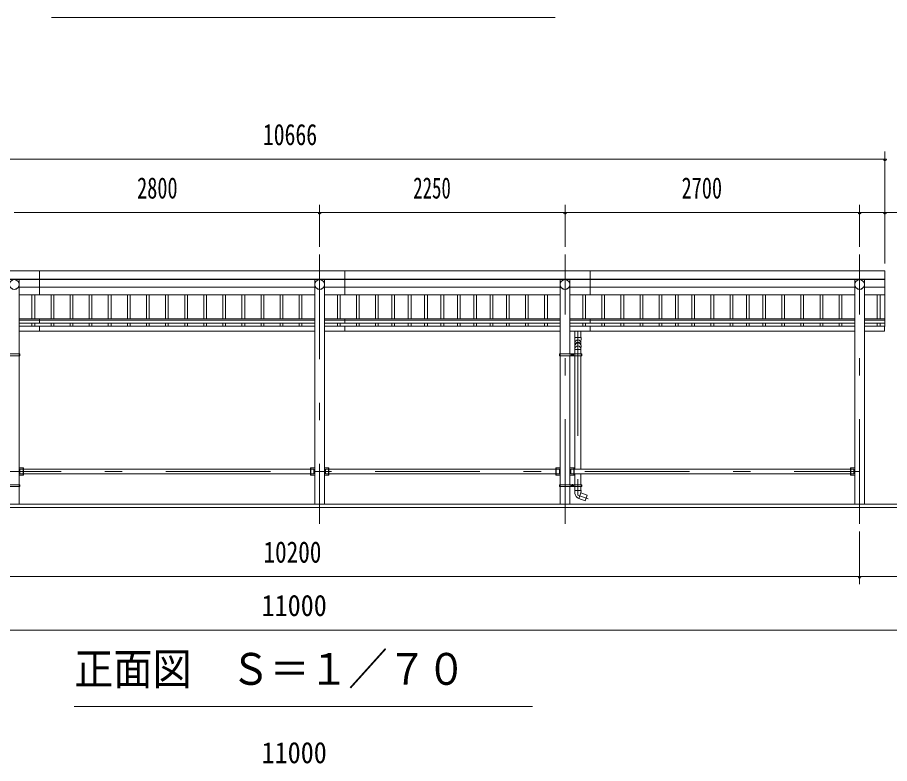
# Model space of a CAD drawing. Units: millimetres, scale not verified, with parts at other scales. Extents: x -32711 to 32716, y -14700 to 14700.
# Drawn here: x -3435 to 4560, y 778 to 7623 of the extents above; entities that cross this region are included whole.
import ezdxf
from ezdxf.enums import TextEntityAlignment as Align

# ---------------------------------------------------------------- set-up
doc = ezdxf.new("R2010")
doc.units = ezdxf.units.MM
doc.header["$LTSCALE"] = 80
doc.linetypes.add('USER3', pattern=[24, 12, -5, 2, -5])
for name, color, linetype, lineweight in [('0-2_1-07BOLD', 7, 'Continuous', 18), ('0-3_1-27CENTER', 3, 'USER3', 18), ('0-4_1-47THIN', 4, 'Continuous', 18), ('0-5_1-57DIM', 3, 'Continuous', 18)]:
    doc.layers.add(name, color=color, linetype=linetype, lineweight=lineweight)
doc.styles.add('ＭＳ ゴシック', font='')
doc.styles.get('ＭＳ ゴシック').set_extended_font_data('MS Gothic')

msp = doc.modelspace()

# ---------------------------------------------------------------- linework, layer by layer
at = {"layer": '0-2_1-07BOLD'}
for p, q in [((-3234.55, 5296.54), (-3234.55, 5078.35)), ((-434.55, 5078.35), (-434.55, 5296.54)), ((1815.45, 5078.35), (1815.45, 5296.54)), ((-6147.55, 5221.4), (4518.45, 5221.4)), ((4518.46, 5217.32), (-6147.55, 5217.32)), ((-3420, 5217.32), (-3420, 4535.54)), ((-709.1, 3157.54), (-709.1, 5217.32)), ((-620, 5217.32), (-620, 3157.54)), ((1540.9, 4535.54), (1540.9, 5217.32)), ((1630, 5217.32), (1630, 4535.54)), ((4240.9, 3157.54), (4240.9, 5217.32)), ((4330, 5217.32), (4330, 3157.54)), ((-709.1, 5147.84), (-3420, 5147.84)), ((1540.9, 5147.84), (-620, 5147.84)), ((4240.9, 5147.84), (1630, 5147.84)), ((4330, 5147.84), (4518.45, 5147.84)), ((-3420, 5078.35), (-709.1, 5078.35)), ((-620, 5078.35), (1540.9, 5078.35)), ((1630, 5078.35), (4240.9, 5078.35)), ((4518.45, 5078.35), (4330, 5078.35)), ((-709.1, 4856.73), (-3420, 4856.73)), ((-3420, 4846.3), (-709.1, 4846.3)), ((-709.1, 4816.69), (-3420, 4816.69)), ((-3234.55, 4856.73), (-3234.55, 4816.69)), ((1540.9, 4856.73), (-620, 4856.73)), ((-620, 4846.3), (1540.9, 4846.3)), ((1540.9, 4816.69), (-620, 4816.69)), ((-434.55, 4816.69), (-434.55, 4856.73)), ((4240.9, 4856.73), (1630, 4856.73)), ((1630, 4846.3), (4240.9, 4846.3)), ((4240.9, 4816.69), (1630, 4816.69)), ((1815.45, 4816.69), (1815.45, 4856.73)), ((4518.45, 4856.73), (4330, 4856.73)), ((4330, 4846.3), (4518.45, 4846.3)), ((4518.45, 4816.69), (4330, 4816.69)), ((-3420, 4790.36), (-709.1, 4790.36)), ((-709.1, 4745.36), (-3420, 4745.36)), ((-3234.55, 4790.36), (-3234.55, 4745.36)), ((-620, 4790.36), (1540.9, 4790.36)), ((1540.9, 4745.36), (-620, 4745.36)), ((-434.55, 4745.36), (-434.55, 4790.36)), ((1630, 4790.36), (4240.9, 4790.36)), ((4240.9, 4745.36), (1630, 4745.36)), ((1675.96, 4745.36), (1675.96, 4685.74)), ((1730.96, 4685.74), (1730.96, 4745.36)), ((1815.45, 4745.36), (1815.45, 4790.36)), ((4330, 4790.36), (4513.45, 4790.36)), ((1675.96, 4576.09), (1730.96, 4576.09)), ((-3420.01, 4519.54), (-3420.01, 3335.54)), ((-3420, 3386.14), (-3420, 4517.54)), ((-3418.41, 4535.54), (-3418.41, 4519.54)), ((-3412.31, 4527.54), (-3418.41, 4527.54)), ((1539.31, 4527.54), (1533.21, 4527.54)), ((1539.31, 4519.54), (1539.31, 4535.54)), ((1540.9, 3386.14), (1540.9, 4517.54)), ((1540.91, 4519.54), (1540.91, 3335.54)), ((1630, 3386.14), (1630, 4517.54)), ((1630.01, 4519.54), (1630.01, 3335.54)), ((1631.61, 4535.54), (1631.61, 4519.54)), ((1674.36, 4535.54), (1674.36, 4519.54)), ((1675.96, 4519.54), (1675.96, 3478.89)), ((1730.97, 3478.89), (1730.97, 4519.54)), ((1732.57, 4519.54), (1732.57, 4535.54)), ((1738.66, 4527.54), (1732.57, 4527.54)), ((-3412.05, 3478.89), (-3412.05, 3436.19)), ((-3383.21, 3424.54), (-3383.21, 3490.54)), ((-3383.2, 3490.54), (-3383.2, 3424.54)), ((-3380.01, 3424.54), (-3380.01, 3490.54)), ((-3380, 3478.89), (-749.1, 3478.89)), ((-745.9, 3424.54), (-745.9, 3490.54)), ((-580, 3490.54), (-620, 3490.54)), ((-583.2, 3424.54), (-583.2, 3490.54)), ((-580, 3490.54), (-580, 3424.54)), ((-580, 3478.89), (1500.9, 3478.89)), ((1500.91, 3424.54), (1500.91, 3490.54)), ((1504.1, 3490.54), (1504.1, 3424.54)), ((1504.1, 3478.89), (1532.96, 3478.89)), ((1504.11, 3424.54), (1504.11, 3490.54)), ((1532.95, 3478.89), (1532.95, 3436.19)), ((1532.96, 3478.89), (1532.96, 3436.19)), ((1630, 3490.54), (1670.01, 3490.54)), ((1637.96, 3436.19), (1637.96, 3478.89)), ((1666.8, 3424.54), (1666.8, 3490.54)), ((1666.81, 3490.54), (1666.81, 3424.54)), ((1670, 3490.54), (1670, 3424.54)), ((1670, 3478.89), (4200.9, 3478.89)), ((1670.01, 3490.54), (1670.01, 3424.54)), ((4204.1, 3424.54), (4204.1, 3490.54)), ((-3420, 3335.54), (-3420, 3370.14)), ((-3383.2, 3436.19), (-3412.06, 3436.19)), ((-749.1, 3436.19), (-3380, 3436.19)), ((-717.05, 3436.19), (-745.9, 3436.19)), ((-580, 3424.54), (-620, 3424.54)), ((1500.9, 3436.19), (-580, 3436.19)), ((1532.96, 3436.19), (1504.1, 3436.19)), ((1540.9, 3335.54), (1540.9, 3370.14)), ((1670.01, 3424.54), (1630, 3424.54)), ((1630, 3335.54), (1630, 3370.14)), ((4200.9, 3436.19), (1670, 3436.19)), ((1675.96, 3436.19), (1675.96, 3335.54)), ((1730.97, 3335.54), (1730.97, 3436.19)), ((-3420.01, 3319.54), (-3420.01, 3157.54)), ((-3420, 3157.54), (-3420, 3319.54)), ((-3418.41, 3319.54), (-3418.41, 3335.54)), ((-3418.41, 3327.54), (-3412.31, 3327.54)), ((1533.21, 3327.54), (1539.31, 3327.54)), ((1539.31, 3319.54), (1539.31, 3335.54)), ((1540.9, 3319.54), (1540.9, 3157.54)), ((1540.91, 3157.54), (1540.91, 3319.54)), ((1630, 3319.54), (1630, 3157.54)), ((1630.01, 3157.54), (1630.01, 3319.54)), ((1631.61, 3335.54), (1631.61, 3319.54)), ((1674.36, 3335.54), (1674.36, 3319.54)), ((1674.46, 3282.63), (1732.46, 3282.63)), ((1674.46, 3282.63), (1676.22, 3256.84)), ((1675.96, 3319.54), (1675.96, 3282.63)), ((1730.97, 3282.63), (1730.97, 3319.54)), ((1732.57, 3319.54), (1732.57, 3335.54)), ((1732.57, 3327.54), (1738.66, 3327.54)), ((1712.15, 3208.95), (1730.96, 3260.63)), ((-6464.54, 3127.54), (4835.45, 3127.54))]:
    msp.add_line(p, q, dxfattribs=at)
for points in [[(-6147.55, 4787.78), (-6147.55, 5296.54), (4518.45, 5296.54)], [(4518.45, 5296.54), (4518.45, 4787.78), (4513.45, 4787.78)], [(4513.45, 4790.36), (4513.45, 4745.36), (4330, 4745.36)], [(1673.96, 4685.74), (1675.96, 4636.07), (1675.96, 4617.97)], [(1730.96, 4617.98), (1730.96, 4636.07), (1732.96, 4685.74), (1673.96, 4685.74)], [(1673.97, 4609), (1675.96, 4583.03), (1675.96, 4535.54)], [(1730.96, 4535.54), (1730.96, 4583.03), (1732.96, 4608.87)], [(-3420.01, 3424.54), (-3380, 3424.54), (-3380, 3490.54), (-3420.01, 3490.54)], [(-3412.06, 3436.19), (-3412.06, 3478.89), (-3383.2, 3478.89)], [(-709.1, 3490.54), (-749.1, 3490.54), (-749.1, 3424.54), (-709.1, 3424.54)], [(-745.9, 3478.89), (-717.05, 3478.89), (-717.05, 3436.19)], [(-583.2, 3436.19), (-612.05, 3436.19), (-612.05, 3478.89), (-583.2, 3478.89)], [(1540.91, 3424.54), (1500.9, 3424.54), (1500.9, 3490.54), (1540.91, 3490.54)], [(1666.81, 3436.19), (1637.95, 3436.19), (1637.95, 3478.89), (1666.81, 3478.89)], [(4240.9, 3490.54), (4200.9, 3490.54), (4200.9, 3424.54), (4240.9, 3424.54)], [(4204.1, 3478.89), (4232.95, 3478.89), (4232.95, 3436.19), (4204.1, 3436.19)], [(1732.46, 3282.63), (1730.96, 3260.63), (1787.34, 3240.11), (1768.53, 3188.43), (1712.43, 3208.85)], [(4685.45, 3157.54), (-6314.55, 3157.54), (-6314.55, 3127.54)]]:
    msp.add_lwpolyline(points, dxfattribs=at)
for points in [[(-3412.31, 4519.54), (-3617.76, 4519.54), (-3617.76, 4535.54), (-3412.31, 4535.54)], [(1738.66, 4535.54), (1738.66, 4519.54), (1533.21, 4519.54), (1533.21, 4535.54)], [(1647.99, 4524.65), (1647.99, 4530.42), (1652.99, 4533.31), (1657.99, 4530.42), (1657.99, 4524.65), (1652.99, 4521.77)], [(-3617.76, 3335.54), (-3412.31, 3335.54), (-3412.31, 3319.54), (-3617.76, 3319.54)], [(1533.21, 3335.54), (1533.21, 3319.54), (1738.66, 3319.54), (1738.66, 3335.54)], [(1647.99, 3324.65), (1647.99, 3330.43), (1652.99, 3333.31), (1657.99, 3330.43), (1657.99, 3324.65), (1652.99, 3321.77)]]:
    msp.add_lwpolyline(points, close=True, dxfattribs=at)
for centre, radius in [((-3464.55, 5172.78), 44.55), ((-664.55, 5172.78), 44.55), ((1585.45, 5172.78), 44.55), ((4285.45, 5172.78), 44.55), ((1652.99, 4527.54), 6.25), ((1652.99, 4527.54), 4.9), ((1652.99, 3327.54), 6.25), ((1652.99, 3327.54), 4.9)]:
    msp.add_circle(centre, radius, dxfattribs=at)
for centre, radius, start, end in [((-3464.55, 5172.09), 44.55, 180, 0), ((-664.55, 5172.09), 44.55, 180, 0), ((1585.45, 5172.09), 44.55, 180, 0), ((4285.45, 5172.09), 44.55, 180, 0), ((1703.46, 4636.37), 27.55, 3.55867, 176.44133), ((1703.46, 4615.67), 27.55, 3.55867, 176.44133), ((1703.46, 4607.16), 29.55, 3.56303, 176.43697), ((1703.46, 4582.05), 27.55, 3.55867, 176.44133), ((1731.09, 3260.59), 55, 183.90576, 250.16731)]:
    msp.add_arc(centre, radius, start, end, dxfattribs=at)
at = {"layer": '0-3_1-27CENTER'}
for p, q in [((-664.55, 5447.54), (-664.55, 2977.54)), ((1585.45, 2977.54), (1585.45, 5447.54)), ((4285.45, 2977.54), (4285.45, 5447.54)), ((1703.46, 4745.36), (1703.46, 3241.38)), ((1665.49, 4527.54), (1640.49, 4527.54)), ((1652.99, 4540.04), (1652.99, 4515.04)), ((-5914.55, 3457.54), (4285.45, 3457.54)), ((1640.49, 3327.54), (1665.49, 3327.54)), ((1652.99, 3315.04), (1652.99, 3340.04)), ((1703.45, 3241.38), (1796.72, 3207.43))]:
    msp.add_line(p, q, dxfattribs=at)
at = {"layer": '0-4_1-47THIN'}
for p, q in [((-3302.04, 4856.73), (-3302.04, 5078.35)), ((-3277.04, 5078.35), (-3277.04, 4856.73)), ((-3127.05, 5078.35), (-3127.05, 4856.73)), ((-3102.05, 4856.73), (-3102.05, 5078.35)), ((-2952.05, 4856.73), (-2952.05, 5078.35)), ((-2927.05, 5078.35), (-2927.05, 4856.73)), ((-2777.05, 5078.35), (-2777.05, 4856.73)), ((-2752.04, 4856.73), (-2752.04, 5078.35)), ((-2602.05, 4856.73), (-2602.05, 5078.35)), ((-2577.04, 5078.35), (-2577.04, 4856.73)), ((-2427.05, 5078.35), (-2427.05, 4856.73)), ((-2402.04, 4856.73), (-2402.04, 5078.35)), ((-2252.04, 4856.73), (-2252.04, 5078.35)), ((-2227.05, 5078.35), (-2227.05, 4856.73)), ((-2077.05, 5078.35), (-2077.05, 4856.73)), ((-2052.05, 4856.73), (-2052.05, 5078.35)), ((-1902.05, 4856.73), (-1902.05, 5078.35)), ((-1877.05, 5078.35), (-1877.05, 4856.73)), ((-1727.05, 5078.35), (-1727.05, 4856.73)), ((-1702.05, 4856.73), (-1702.05, 5078.35)), ((-1552.05, 4856.73), (-1552.05, 5078.35)), ((-1527.05, 5078.35), (-1527.05, 4856.73)), ((-1377.05, 5078.35), (-1377.05, 4856.73)), ((-1352.04, 4856.73), (-1352.04, 5078.35)), ((-1202.05, 4856.73), (-1202.05, 5078.35)), ((-1177.04, 5078.35), (-1177.04, 4856.73)), ((-1027.05, 5078.35), (-1027.05, 4856.73)), ((-1002.04, 4856.73), (-1002.04, 5078.35)), ((-852.05, 4856.73), (-852.05, 5078.35)), ((-827.04, 5078.35), (-827.04, 4856.73)), ((-502.04, 5078.35), (-502.04, 4856.73)), ((-477.05, 4856.73), (-477.05, 5078.35)), ((-327.05, 4856.73), (-327.05, 5078.35)), ((-302.04, 5078.35), (-302.04, 4856.73)), ((-152.04, 5078.35), (-152.04, 4856.73)), ((-127.04, 4856.73), (-127.04, 5078.35)), ((-2.05, 4856.73), (-2.05, 5078.35)), ((22.95, 5078.35), (22.95, 4856.73)), ((147.95, 5078.35), (147.95, 4856.73)), ((172.96, 4856.73), (172.96, 5078.35)), ((297.95, 4856.73), (297.95, 5078.35)), ((322.95, 5078.35), (322.95, 4856.73)), ((447.95, 5078.35), (447.95, 4856.73)), ((472.95, 4856.73), (472.95, 5078.35)), ((597.95, 4856.73), (597.95, 5078.35)), ((622.96, 5078.35), (622.96, 4856.73)), ((747.95, 5078.35), (747.95, 4856.73)), ((772.95, 4856.73), (772.95, 5078.35)), ((897.95, 4856.73), (897.95, 5078.35)), ((922.95, 5078.35), (922.95, 4856.73)), ((1047.95, 5078.35), (1047.95, 4856.73)), ((1072.95, 4856.73), (1072.95, 5078.35)), ((1222.95, 4856.73), (1222.95, 5078.35)), ((1247.95, 5078.35), (1247.95, 4856.73)), ((1397.95, 5078.35), (1397.95, 4856.73)), ((1422.95, 4856.73), (1422.95, 5078.35)), ((1747.95, 4856.73), (1747.95, 5078.35)), ((1772.95, 5078.35), (1772.95, 4856.73)), ((1922.95, 5078.35), (1922.95, 4856.73)), ((1947.95, 4856.73), (1947.95, 5078.35)), ((2097.95, 4856.73), (2097.95, 5078.35)), ((2122.95, 5078.35), (2122.95, 4856.73)), ((2272.95, 5078.35), (2272.95, 4856.73)), ((2297.95, 4856.73), (2297.95, 5078.35)), ((2447.95, 4856.73), (2447.95, 5078.35)), ((2472.95, 5078.35), (2472.95, 4856.73)), ((2597.95, 5078.35), (2597.95, 4856.73)), ((2622.95, 4856.73), (2622.95, 5078.35)), ((2747.95, 4856.73), (2747.95, 5078.35)), ((2772.95, 5078.35), (2772.95, 4856.73)), ((2922.95, 5078.35), (2922.95, 4856.73)), ((2947.95, 4856.73), (2947.95, 5078.35)), ((3097.95, 4856.73), (3097.95, 5078.35)), ((3122.95, 5078.35), (3122.95, 4856.73)), ((3247.95, 5078.35), (3247.95, 4856.73)), ((3272.95, 4856.73), (3272.95, 5078.35)), ((3397.95, 4856.73), (3397.95, 5078.35)), ((3422.95, 5078.35), (3422.95, 4856.73)), ((3572.96, 5078.35), (3572.96, 4856.73)), ((3597.96, 4856.73), (3597.96, 5078.35)), ((3747.95, 4856.73), (3747.95, 5078.35)), ((3772.95, 5078.35), (3772.95, 4856.73)), ((3922.95, 5078.35), (3922.95, 4856.73)), ((3947.96, 4856.73), (3947.96, 5078.35)), ((4097.95, 4856.73), (4097.95, 5078.35)), ((4122.95, 5078.35), (4122.95, 4856.73)), ((4447.95, 5078.35), (4447.95, 4856.73)), ((4472.95, 4856.73), (4472.95, 5078.35)), ((-3302.04, 4790.36), (-3302.04, 4816.69)), ((-3277.04, 4816.69), (-3277.04, 4790.36)), ((-3127.05, 4816.69), (-3127.05, 4790.36)), ((-3102.05, 4790.36), (-3102.05, 4816.69)), ((-2952.05, 4790.36), (-2952.05, 4816.69)), ((-2927.05, 4816.69), (-2927.05, 4790.36)), ((-2777.05, 4816.69), (-2777.05, 4790.36)), ((-2752.04, 4790.36), (-2752.04, 4816.69)), ((-2602.05, 4790.36), (-2602.05, 4816.69)), ((-2577.04, 4816.69), (-2577.04, 4790.36)), ((-2427.05, 4816.69), (-2427.05, 4790.36)), ((-2402.04, 4790.36), (-2402.04, 4816.69)), ((-2252.04, 4790.36), (-2252.04, 4816.69)), ((-2227.05, 4816.69), (-2227.05, 4790.36)), ((-2077.05, 4816.69), (-2077.05, 4790.36)), ((-2052.05, 4790.36), (-2052.05, 4816.69)), ((-1902.05, 4790.36), (-1902.05, 4816.69)), ((-1877.05, 4816.69), (-1877.05, 4790.36)), ((-1727.05, 4816.69), (-1727.05, 4790.36)), ((-1702.05, 4790.36), (-1702.05, 4816.69)), ((-1552.05, 4790.36), (-1552.05, 4816.69)), ((-1527.05, 4816.69), (-1527.05, 4790.36)), ((-1377.05, 4816.69), (-1377.05, 4790.36)), ((-1352.04, 4790.36), (-1352.04, 4816.69)), ((-1202.05, 4790.36), (-1202.05, 4816.69)), ((-1177.04, 4816.69), (-1177.04, 4790.36)), ((-1027.05, 4816.69), (-1027.05, 4790.36)), ((-1002.04, 4790.36), (-1002.04, 4816.69)), ((-852.05, 4790.36), (-852.05, 4816.69)), ((-827.04, 4816.69), (-827.04, 4790.36)), ((-502.04, 4816.69), (-502.05, 4790.36)), ((-477.05, 4790.36), (-477.05, 4816.69)), ((-327.05, 4790.36), (-327.05, 4816.69)), ((-302.04, 4816.69), (-302.04, 4790.36)), ((-152.04, 4816.69), (-152.04, 4790.36)), ((-127.04, 4790.36), (-127.04, 4816.69)), ((-2.05, 4790.36), (-2.05, 4816.69)), ((22.95, 4816.69), (22.95, 4790.36)), ((147.95, 4816.69), (147.95, 4790.36)), ((172.96, 4790.36), (172.96, 4816.69)), ((297.95, 4790.36), (297.95, 4816.69)), ((322.95, 4816.69), (322.95, 4790.36)), ((447.95, 4816.69), (447.95, 4790.36)), ((472.95, 4790.36), (472.95, 4816.69)), ((597.95, 4790.36), (597.95, 4816.69)), ((622.96, 4816.69), (622.96, 4790.36)), ((747.95, 4816.69), (747.95, 4790.36)), ((772.95, 4790.36), (772.95, 4816.69)), ((897.95, 4790.36), (897.95, 4816.69)), ((922.95, 4816.69), (922.95, 4790.36)), ((1047.95, 4816.69), (1047.95, 4790.36)), ((1072.95, 4790.36), (1072.95, 4816.69)), ((1222.95, 4790.36), (1222.95, 4816.69)), ((1247.95, 4816.69), (1247.95, 4790.36)), ((1397.95, 4816.69), (1397.95, 4790.36)), ((1422.95, 4790.36), (1422.95, 4816.69)), ((1747.95, 4790.36), (1747.95, 4816.69)), ((1772.95, 4816.69), (1772.95, 4790.36)), ((1922.95, 4816.69), (1922.95, 4790.36)), ((1947.95, 4790.36), (1947.95, 4816.69)), ((2097.95, 4790.36), (2097.95, 4816.69)), ((2122.95, 4816.69), (2122.95, 4790.36)), ((2272.95, 4816.69), (2272.95, 4790.36)), ((2297.95, 4790.36), (2297.95, 4816.69)), ((2447.95, 4790.36), (2447.95, 4816.69)), ((2472.95, 4816.69), (2472.95, 4790.36)), ((2597.95, 4816.69), (2597.95, 4790.36)), ((2622.95, 4790.36), (2622.95, 4816.69)), ((2747.95, 4790.36), (2747.95, 4816.69)), ((2772.95, 4816.69), (2772.95, 4790.36)), ((2922.95, 4816.69), (2922.95, 4790.36)), ((2947.95, 4790.36), (2947.95, 4816.69)), ((3097.95, 4790.36), (3097.95, 4816.69)), ((3122.95, 4816.69), (3122.95, 4790.36)), ((3247.95, 4816.69), (3247.95, 4790.36)), ((3272.95, 4790.36), (3272.95, 4816.69)), ((3397.95, 4790.36), (3397.95, 4816.69)), ((3422.95, 4816.69), (3422.95, 4790.36)), ((3572.96, 4816.69), (3572.96, 4790.36)), ((3597.96, 4790.36), (3597.96, 4816.69)), ((3747.95, 4790.36), (3747.95, 4816.69)), ((3772.95, 4816.69), (3772.95, 4790.36)), ((3922.95, 4816.69), (3922.95, 4790.36)), ((3947.96, 4790.36), (3947.96, 4816.69)), ((4097.95, 4790.36), (4097.95, 4816.69)), ((4122.95, 4816.69), (4122.95, 4790.36)), ((4447.95, 4816.69), (4447.95, 4790.36)), ((4472.95, 4790.36), (4472.95, 4816.69))]:
    msp.add_line(p, q, dxfattribs=at)
at = {"layer": '0-5_1-57DIM'}
for p, q in [((-3124.55, 7622.54), (1495.46, 7622.54)), ((-6147.55, 6322.54), (4518.45, 6322.54)), ((4532.45, 6322.54), (4504.45, 6322.54)), ((4518.45, 5366.54), (4518.45, 6392.54)), ((-664.55, 5902.54), (-664.55, 5517.54)), ((1585.45, 5517.54), (1585.45, 5902.54)), ((4285.45, 5517.54), (4285.45, 5902.54)), ((-3464.55, 5832.54), (-664.55, 5832.54)), ((-650.55, 5832.54), (-678.55, 5832.54)), ((-664.55, 5832.54), (1585.45, 5832.54)), ((1599.45, 5832.54), (1571.45, 5832.54)), ((1585.45, 5832.54), (4285.45, 5832.54)), ((4299.45, 5832.54), (4271.45, 5832.54)), ((4285.45, 5832.54), (4518.45, 5832.54)), ((4532.45, 5832.54), (4504.45, 5832.54)), ((4518.45, 5832.54), (5067.95, 5832.54)), ((4285.45, 2422.54), (4285.45, 2907.54)), ((-5914.55, 2492.54), (4285.45, 2492.54)), ((4299.45, 2492.54), (4271.45, 2492.54)), ((4285.45, 2492.54), (4685.45, 2492.54)), ((-6314.55, 2002.54), (4685.45, 2002.54)), ((1285.45, 1302.54), (-2914.55, 1302.54))]:
    msp.add_line(p, q, dxfattribs=at)
for centre in [(4518.45, 6322.54), (-664.55, 5832.54), (1585.45, 5832.54), (4285.45, 5832.54), (4518.45, 5832.54), (4285.45, 2492.54)]:
    msp.add_arc(centre, 14, 180, 0, dxfattribs=at)

# ---------------------------------------------------------------- texts
at = {"layer": '0-5_1-57DIM', "color": 7, "style": 'ＭＳ ゴシック'}
for s, height, width, p in [('10666', 195, 0.75, (-1185.12, 6392.54)), ('2800', 195, 0.7, (-2338.44, 5902.54)), ('2250', 195, 0.65, (193.43, 5902.54)), ('2700', 195, 0.7, (2653.58, 5902.54)), ('10200', 195, 0.8, (-1179.29, 2562.54)), ('11000', 195, 0.9, (-1196.22, 2072.54)), ('正面図\u3000Ｓ＝１／７０', 292.5, 0.9, (-2914.55, 1412.44)), ('11000', 195, 0.9, (-1196.22, 722.54))]:
    msp.add_text(s, height=height, dxfattribs=dict(at, width=width)).set_placement(p, align=Align.BOTTOM_LEFT)

doc.saveas('drawing.dxf')
